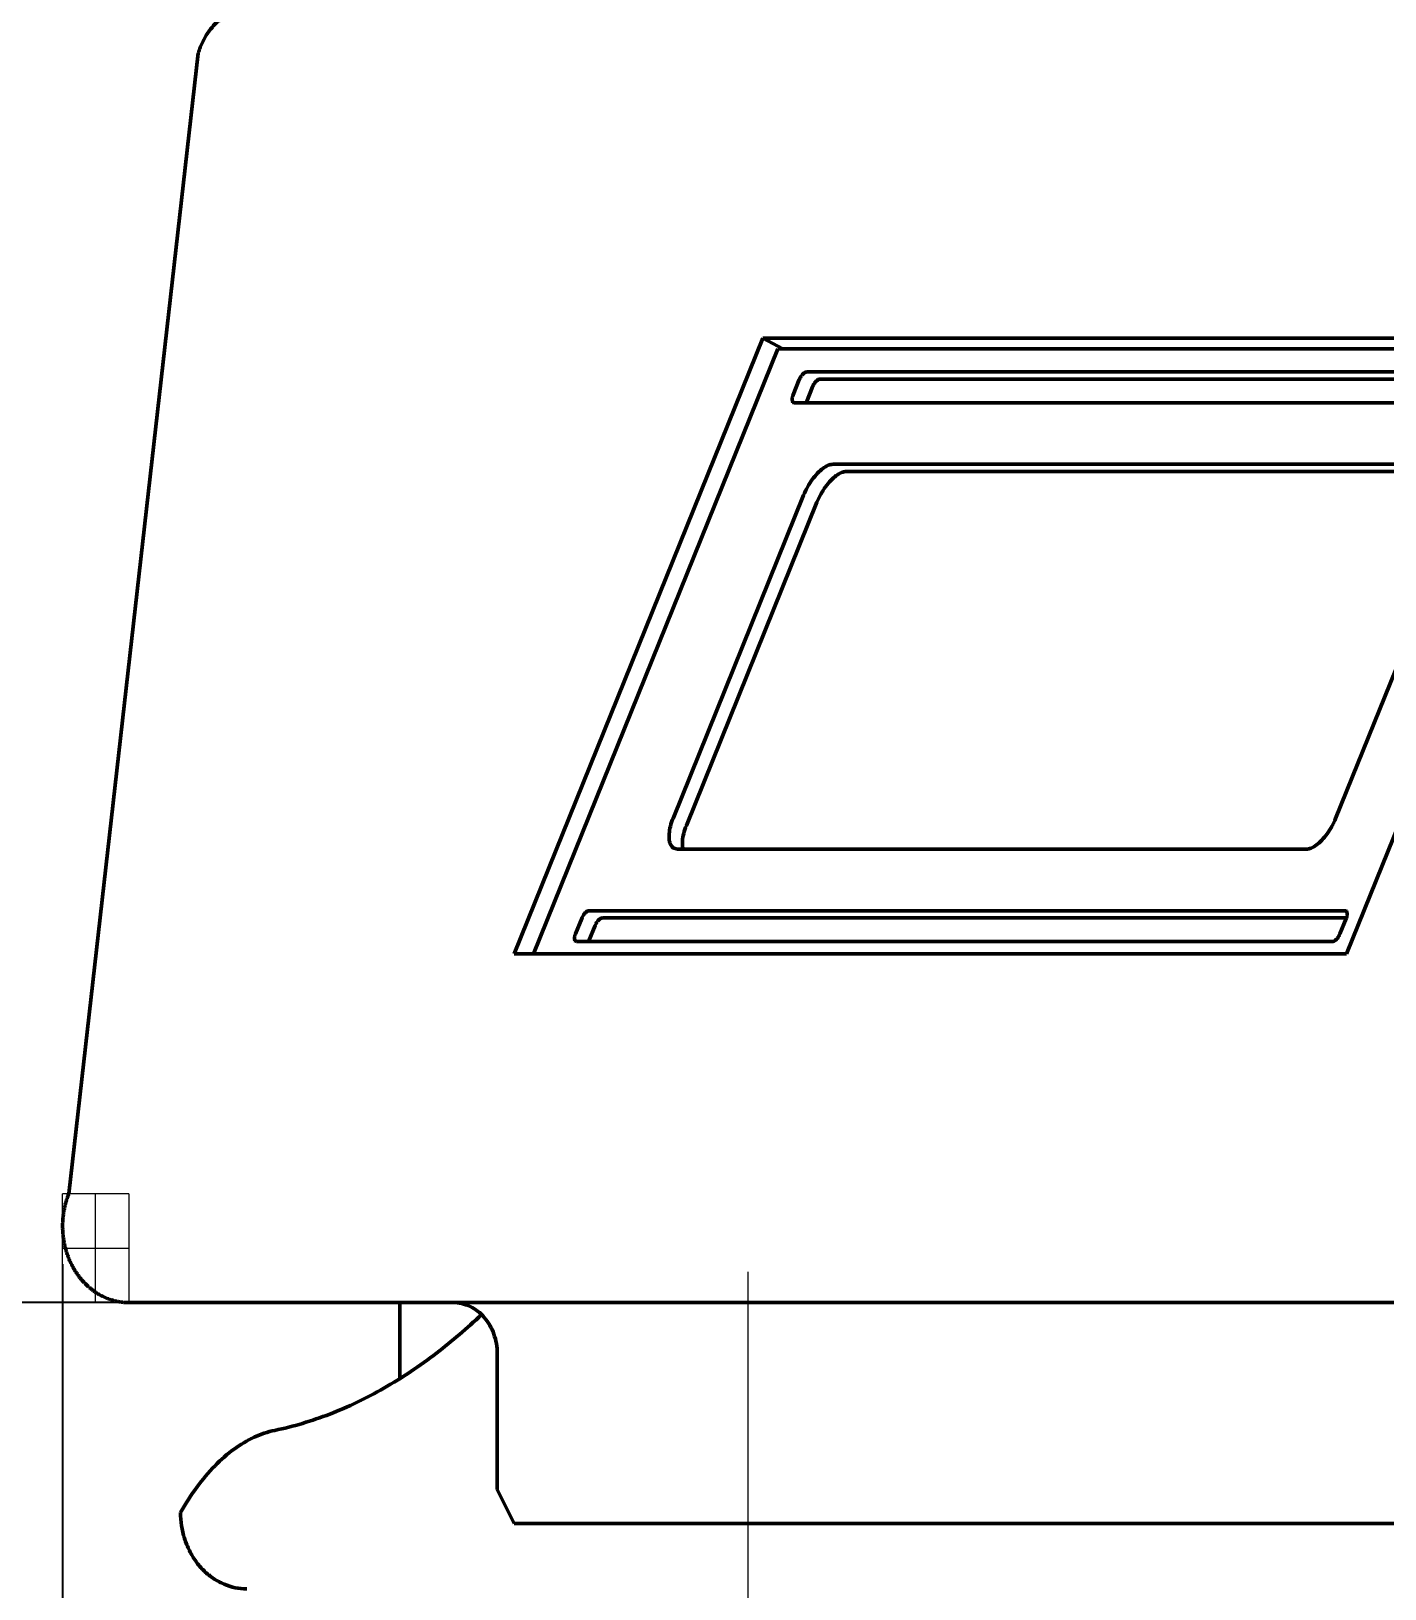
# Model space of a CAD drawing. Header units: inches. Extents: x -2049 to -860, y -317 to 524.
# Drawn here: x -1871.9 to -1818.8, y 69.2 to 130.3 of the extents above; entities that cross this region are included whole.
import ezdxf

# ---------------------------------------------------------------- set-up
doc = ezdxf.new("R2010")
doc.units = ezdxf.units.IN
doc.header["$LTSCALE"] = 2.574606
doc.header["$MEASUREMENT"] = 0
doc.header["$PDMODE"] = 3
doc.header["$PDSIZE"] = 0.3125
doc.linetypes.add('CENTERX2', pattern=[20.32, 12.7, -2.54, 2.54, -2.54])
doc.layers.get('0').update_dxf_attribs({"linetype": 'CONTINUOUS', "lineweight": 50})
doc.layers.get('Defpoints').update_dxf_attribs({"linetype": 'CONTINUOUS'})
doc.layers.add('dim', color=7, linetype='CONTINUOUS', lineweight=9)
doc.layers.add('中心线', color=7, linetype='CENTERX2', lineweight=15)
doc.styles.add('TEXTSTYLE_1', font='gdt', dxfattribs={"width": 0.8})
doc.dimstyles.new('ISO-25$0', dxfattribs={"dimtxt": 5, "dimasz": 5, "dimexe": 1.25, "dimexo": 0.625, "dimtad": 1, "dimdec": 0, "dimlfac": 1.5, "dimdsep": 46, "dimtxsty": 'TEXTSTYLE_1', "dimcen": 2.5, "dimclrd": 256, "dimclre": 256, "dimclrt": 256, "dimadec": 0, "dimazin": 0, "dimtfac": 1, "dimtdec": 0, "dimtmove": 0, "dimatfit": 3, "dimfxl": 1, "dimlwd": 25, "dimarcsym": 0})

# ---------------------------------------------------------------- blocks, each defined once
blk = doc.blocks.new('*D9')
at = {"layer": 'Defpoints', "color": 0, "transparency": 16777216}
for p in [(-1892.971, 80.404), (-1868.106, 80.404), (-1861.14, 52.37)]:
    blk.add_point(p, dxfattribs=at)
at = {"layer": 'dim', "lineweight": -2, "transparency": 16777216}
for p, q in [((-1868.731, 80.404), (-1894.221, 80.404)), ((-1861.765, 52.37), (-1894.221, 52.37))]:
    blk.add_line(p, q, dxfattribs=at)
at = {"layer": 'dim', "lineweight": 25, "transparency": 16777216}
blk.add_line((-1892.971, 57.37), (-1892.971, 75.404), dxfattribs=at)
at = {"layer": 'dim', "transparency": 16777216}
for points in [[(-1893.805, 75.404), (-1892.138, 75.404), (-1892.971, 80.404)], [(-1893.805, 57.37), (-1892.138, 57.37), (-1892.971, 52.37)]]:
    blk.add_solid(points, dxfattribs=at)
at = {"layer": 'dim', "transparency": 16777216, "insert": (-1896.096, 66.16), "char_height": 5, "attachment_point": 5, "rotation": 90, "style": 'TEXTSTYLE_1'}
blk.add_mtext('42', dxfattribs=at)
blk = doc.blocks.new('*D10')
at = {"layer": 'Defpoints', "color": 0, "transparency": 16777216}
for p in [(-1901.66, 131.167), (-1863.362, 131.167), (-1861.14, 52.37)]:
    blk.add_point(p, dxfattribs=at)
at = {"layer": 'dim', "lineweight": -2, "transparency": 16777216}
for p, q in [((-1863.987, 131.167), (-1902.91, 131.167)), ((-1861.765, 52.37), (-1902.91, 52.37))]:
    blk.add_line(p, q, dxfattribs=at)
at = {"layer": 'dim', "lineweight": 25, "transparency": 16777216}
blk.add_line((-1901.66, 57.37), (-1901.66, 126.167), dxfattribs=at)
at = {"layer": 'dim', "transparency": 16777216}
for points in [[(-1902.493, 126.167), (-1900.826, 126.167), (-1901.66, 131.167)], [(-1902.493, 57.37), (-1900.826, 57.37), (-1901.66, 52.37)]]:
    blk.add_solid(points, dxfattribs=at)
at = {"layer": 'dim', "transparency": 16777216, "insert": (-1904.785, 91.769), "char_height": 5, "attachment_point": 5, "rotation": 90, "style": 'TEXTSTYLE_1'}
blk.add_mtext('118', dxfattribs=at)
blk = doc.blocks.new('*D56')
at = {"layer": 'Defpoints', "color": 0, "transparency": 16777216}
for p in [(-1914.719, 141.167), (-1823.491, 141.167), (-1861.14, 52.37)]:
    blk.add_point(p, dxfattribs=at)
at = {"layer": 'dim', "lineweight": -2, "transparency": 16777216}
for p, q in [((-1824.116, 141.167), (-1915.969, 141.167)), ((-1861.765, 52.37), (-1915.969, 52.37))]:
    blk.add_line(p, q, dxfattribs=at)
at = {"layer": 'dim', "lineweight": 25, "transparency": 16777216}
blk.add_line((-1914.719, 57.37), (-1914.719, 136.167), dxfattribs=at)
at = {"layer": 'dim', "transparency": 16777216}
for points in [[(-1915.552, 136.167), (-1913.885, 136.167), (-1914.719, 141.167)], [(-1915.552, 57.37), (-1913.885, 57.37), (-1914.719, 52.37)]]:
    blk.add_solid(points, dxfattribs=at)
at = {"layer": 'dim', "transparency": 16777216, "insert": (-1917.844, 96.174), "char_height": 5, "attachment_point": 5, "rotation": 90, "style": 'TEXTSTYLE_1'}
blk.add_mtext('133', dxfattribs=at)
blk = doc.blocks.new('*D11')
at = {"layer": 'Defpoints', "color": 0, "transparency": 16777216}
for p in [(-1935.102, 391.062), (-1866.354, 391.062), (-1861.14, 52.37)]:
    blk.add_point(p, dxfattribs=at)
at = {"layer": 'dim', "lineweight": -2, "transparency": 16777216}
for p, q in [((-1866.979, 391.062), (-1936.352, 391.062)), ((-1861.765, 52.37), (-1936.352, 52.37))]:
    blk.add_line(p, q, dxfattribs=at)
at = {"layer": 'dim', "lineweight": 25, "transparency": 16777216}
blk.add_line((-1935.102, 57.37), (-1935.102, 386.062), dxfattribs=at)
at = {"layer": 'dim', "transparency": 16777216}
for points in [[(-1935.935, 386.062), (-1934.269, 386.062), (-1935.102, 391.062)], [(-1935.935, 57.37), (-1934.269, 57.37), (-1935.102, 52.37)]]:
    blk.add_solid(points, dxfattribs=at)
at = {"layer": 'dim', "transparency": 16777216, "insert": (-1938.227, 215.995), "char_height": 5, "attachment_point": 5, "rotation": 90, "style": 'TEXTSTYLE_1'}
blk.add_mtext('505', dxfattribs=at)
blk = doc.blocks.new('*D12')
at = {"layer": 'Defpoints', "color": 0, "transparency": 16777216}
for p in [(-1952.08, 431.319), (-1819.684, 431.319), (-1861.14, 52.37)]:
    blk.add_point(p, dxfattribs=at)
at = {"layer": 'dim', "lineweight": -2, "transparency": 16777216}
for p, q in [((-1820.309, 431.319), (-1953.33, 431.319)), ((-1861.765, 52.37), (-1953.33, 52.37))]:
    blk.add_line(p, q, dxfattribs=at)
at = {"layer": 'dim', "lineweight": 25, "transparency": 16777216}
blk.add_line((-1952.08, 57.37), (-1952.08, 426.319), dxfattribs=at)
at = {"layer": 'dim', "transparency": 16777216}
for points in [[(-1952.913, 426.319), (-1951.246, 426.319), (-1952.08, 431.319)], [(-1952.913, 57.37), (-1951.246, 57.37), (-1952.08, 52.37)]]:
    blk.add_solid(points, dxfattribs=at)
at = {"layer": 'dim', "transparency": 16777216, "insert": (-1955.205, 239.896), "char_height": 5, "attachment_point": 5, "rotation": 90, "style": 'TEXTSTYLE_1'}
blk.add_mtext('568', dxfattribs=at)
blk = doc.blocks.new('*D13')
at = {"layer": 'Defpoints', "color": 0, "transparency": 16777216}
for p in [(-1963.756, 471.157), (-1863.479, 471.157), (-1861.14, 52.37)]:
    blk.add_point(p, dxfattribs=at)
at = {"layer": 'dim', "lineweight": -2, "transparency": 16777216}
for p, q in [((-1864.104, 471.157), (-1965.006, 471.157)), ((-1861.765, 52.37), (-1965.006, 52.37))]:
    blk.add_line(p, q, dxfattribs=at)
at = {"layer": 'dim', "lineweight": 25, "transparency": 16777216}
blk.add_line((-1963.756, 57.37), (-1963.756, 466.157), dxfattribs=at)
at = {"layer": 'dim', "transparency": 16777216}
for points in [[(-1964.589, 466.157), (-1962.922, 466.157), (-1963.756, 471.157)], [(-1964.589, 57.37), (-1962.922, 57.37), (-1963.756, 52.37)]]:
    blk.add_solid(points, dxfattribs=at)
at = {"layer": 'dim', "transparency": 16777216, "insert": (-1966.881, 258.643), "char_height": 5, "attachment_point": 5, "rotation": 90, "style": 'TEXTSTYLE_1'}
blk.add_mtext('628', dxfattribs=at)
blk = doc.blocks.new('*D14')
at = {"layer": 'Defpoints', "color": 0, "transparency": 16777216}
for p in [(-1976.246, 472.967), (-1812.48, 472.967), (-1861.14, 52.37)]:
    blk.add_point(p, dxfattribs=at)
at = {"layer": 'dim', "lineweight": -2, "transparency": 16777216}
for p, q in [((-1813.105, 472.967), (-1977.496, 472.967)), ((-1861.765, 52.37), (-1977.496, 52.37))]:
    blk.add_line(p, q, dxfattribs=at)
at = {"layer": 'dim', "lineweight": 25, "transparency": 16777216}
blk.add_line((-1976.246, 57.37), (-1976.246, 467.967), dxfattribs=at)
at = {"layer": 'dim', "transparency": 16777216}
for points in [[(-1977.079, 467.967), (-1975.412, 467.967), (-1976.246, 472.967)], [(-1977.079, 57.37), (-1975.412, 57.37), (-1976.246, 52.37)]]:
    blk.add_solid(points, dxfattribs=at)
at = {"layer": 'dim', "transparency": 16777216, "insert": (-1979.371, 260.651), "char_height": 5, "attachment_point": 5, "rotation": 90, "style": 'TEXTSTYLE_1'}
blk.add_mtext('630', dxfattribs=at)
blk = doc.blocks.new('*D18')
at = {"layer": 'Defpoints', "color": 0, "transparency": 16777216}
for p in [(-1870.712, 82.538), (-1627.555, 78.169), (-1627.555, 14.054)]:
    blk.add_point(p, dxfattribs=at)
at = {"layer": 'dim', "lineweight": -2, "transparency": 16777216}
for p, q in [((-1870.712, 81.913), (-1870.712, 12.804)), ((-1627.555, 77.544), (-1627.555, 12.804))]:
    blk.add_line(p, q, dxfattribs=at)
at = {"layer": 'dim', "lineweight": 25, "transparency": 16777216}
blk.add_line((-1865.712, 14.054), (-1632.555, 14.054), dxfattribs=at)
at = {"layer": 'dim', "transparency": 16777216}
for points in [[(-1865.712, 14.887), (-1865.712, 13.221), (-1870.712, 14.054)], [(-1632.555, 14.887), (-1632.555, 13.221), (-1627.555, 14.054)]]:
    blk.add_solid(points, dxfattribs=at)
at = {"layer": 'dim', "transparency": 16777216, "insert": (-1745.746, 17.179), "char_height": 5, "attachment_point": 5, "style": 'TEXTSTYLE_1'}
blk.add_mtext('365', dxfattribs=at)

msp = doc.modelspace()

# ---------------------------------------------------------------- linework, layer by layer
at = {"color": 7, "linetype": 'Continuous'}
for p, q in [((-1865.381, 129.435), (-1870.46, 84.672)), ((-1843.231, 118.258), (-1852.991, 94.09)), ((-1843.231, 118.258), (-1842.446, 117.835)), ((-1810.565, 118.258), (-1843.231, 118.258)), ((-1820.325, 94.09), (-1810.565, 118.258)), ((-1842.641, 117.835), (-1852.23, 94.09)), ((-1810.736, 117.835), (-1842.641, 117.835)), ((-1811.841, 116.929), (-1841.507, 116.929)), ((-1841.796, 116.627), (-1842.04, 116.023)), ((-1841.273, 116.345), (-1841.517, 115.741)), ((-1811.797, 116.647), (-1840.984, 116.647)), ((-1841.995, 115.721), (-1842.032, 115.73)), ((-1841.995, 115.721), (-1812.329, 115.721)), ((-1815.805, 113.304), (-1840.471, 113.304)), ((-1815.5, 113.022), (-1839.948, 113.022)), ((-1841.626, 112.096), (-1846.75, 99.408)), ((-1820.75, 99.408), (-1815.627, 112.096)), ((-1841.103, 111.814), (-1846.226, 99.126)), ((-1846.571, 98.199), (-1846.715, 98.234)), ((-1846.571, 98.199), (-1821.905, 98.199)), ((-1850.335, 95.48), (-1850.579, 94.876)), ((-1820.381, 95.783), (-1850.047, 95.783)), ((-1820.336, 95.501), (-1849.524, 95.501)), ((-1820.58, 94.876), (-1820.336, 95.48)), ((-1820.381, 95.783), (-1820.345, 95.773)), ((-1849.812, 95.199), (-1850.056, 94.595)), ((-1850.535, 94.574), (-1850.571, 94.583)), ((-1850.535, 94.574), (-1820.869, 94.574)), ((-1852.991, 94.09), (-1820.325, 94.09)), ((-1788.716, 80.404), (-1868.106, 80.404)), ((-1857.474, 80.404), (-1857.474, 77.46)), ((-1853.649, 73.071), (-1853.649, 78.404)), ((-1853.649, 73.071), (-1852.982, 71.738)), ((-1786.785, 71.738), (-1852.982, 71.738))]:
    msp.add_line(p, q, dxfattribs=at)
for centre in [(-1840.891, 115.488), (-1849.43, 94.342)]:
    msp.add_arc(centre, 0.675, 158.00065, 159.79755, dxfattribs=at)
for points, start_tangent, end_tangent in [([(-1865.381, 129.435), (-1865.302, 129.667), (-1865.207, 129.887), (-1865.095, 130.094), (-1864.968, 130.287), (-1864.827, 130.464), (-1864.673, 130.624), (-1864.507, 130.765), (-1864.332, 130.886), (-1864.148, 130.986), (-1863.957, 131.065), (-1863.761, 131.122), (-1863.562, 131.156), (-1863.362, 131.167)], (0.28306, 0.959102), (1, 0)), ([(-1841.796, 116.627), (-1841.736, 116.743), (-1841.661, 116.841), (-1841.581, 116.906), (-1841.507, 116.929)], (0.374454, 0.927246), (1, 0)), ([(-1840.984, 116.647), (-1841.058, 116.624), (-1841.137, 116.559), (-1841.213, 116.462), (-1841.273, 116.345)], (-1, 0), (-0.374454, -0.927246)), ([(-1842.031, 115.73), (-1842.05, 115.744), (-1842.077, 115.809), (-1842.074, 115.906), (-1842.04, 116.023)], (-0.880383, 0.474263), (0.374454, 0.927246)), ([(-1841.626, 112.096), (-1841.476, 112.409), (-1841.292, 112.7), (-1841.085, 112.95), (-1840.87, 113.142), (-1840.661, 113.263), (-1840.471, 113.304)], (0.374454, 0.927246), (1, 0)), ([(-1839.948, 113.022), (-1840.138, 112.981), (-1840.347, 112.86), (-1840.562, 112.668), (-1840.769, 112.419), (-1840.953, 112.127), (-1841.103, 111.814)], (-1, 0), (-0.374454, -0.927246)), ([(-1846.715, 98.234), (-1846.727, 98.241), (-1846.839, 98.362), (-1846.899, 98.553), (-1846.904, 98.803), (-1846.853, 99.094), (-1846.75, 99.408)], (-0.88252, 0.470275), (0.374454, 0.927246)), ([(-1846.226, 99.126), (-1846.33, 98.812), (-1846.381, 98.521), (-1846.376, 98.271), (-1846.362, 98.197)], (-0.374454, -0.927246), (0.24747, -0.968896)), ([(-1820.75, 99.408), (-1820.9, 99.094), (-1821.084, 98.803), (-1821.291, 98.553), (-1821.506, 98.362), (-1821.715, 98.241), (-1821.905, 98.199)], (-0.374454, -0.927246), (-1, 0)), ([(-1850.335, 95.48), (-1850.276, 95.597), (-1850.2, 95.694), (-1850.121, 95.759), (-1850.047, 95.783)], (0.374454, 0.927246), (1, 0)), ([(-1849.524, 95.501), (-1849.597, 95.477), (-1849.677, 95.412), (-1849.752, 95.315), (-1849.812, 95.199)], (-1, 0), (-0.374454, -0.927246)), ([(-1820.345, 95.773), (-1820.326, 95.759), (-1820.299, 95.694), (-1820.302, 95.597)], (0.880383, -0.474263), (-0.173093, -0.984906)), ([(-1820.302, 95.597), (-1820.336, 95.48)], (-0.173093, -0.984906), (-0.374454, -0.927246)), ([(-1850.571, 94.584), (-1850.59, 94.598), (-1850.617, 94.663), (-1850.614, 94.76), (-1850.579, 94.876)], (-0.880383, 0.474263), (0.374454, 0.927246)), ([(-1820.58, 94.876), (-1820.64, 94.76), (-1820.715, 94.663), (-1820.795, 94.598), (-1820.869, 94.574)], (-0.374454, -0.927246), (-1, 0)), ([(-1853.649, 78.404), (-1853.682, 78.795), (-1853.781, 79.17), (-1853.941, 79.516), (-1854.156, 79.818), (-1854.418, 80.067), (-1854.717, 80.252), (-1855.042, 80.366), (-1855.381, 80.404)], (0, 1), (-1, 0)), ([(-1854.271, 79.926), (-1856.031, 78.423), (-1858.101, 77.042), (-1860.223, 76.028), (-1862.381, 75.388)], (-0.726215, -0.687468), (-0.979069, -0.203529)), ([(-1862.381, 75.388), (-1863.189, 75.119), (-1863.973, 74.654), (-1864.724, 74.001), (-1865.429, 73.168), (-1866.077, 72.169)], (-0.979069, -0.203529), (-0.496915, -0.867799)), ([(-1863.479, 69.169), (-1863.931, 69.215), (-1864.368, 69.351), (-1864.779, 69.572), (-1865.149, 69.871), (-1865.469, 70.241), (-1865.728, 70.669), (-1865.92, 71.142), (-1866.037, 71.648), (-1866.077, 72.169)], (-1, 0), (0, 1))]:
    msp.add_spline(points, degree=3, dxfattribs=dict(at, start_tangent=start_tangent, end_tangent=end_tangent))
at = {"color": 0, "linetype": 'CENTERX2', "start_tangent": (-1, 0), "end_tangent": (0.374454, 0.927246)}
msp.add_spline([(-1868.106, 80.404), (-1868.578, 80.454), (-1869.034, 80.602), (-1869.459, 80.843), (-1869.839, 81.169), (-1870.161, 81.569), (-1870.415, 82.029), (-1870.592, 82.535), (-1870.688, 83.07), (-1870.697, 83.617), (-1870.621, 84.157), (-1870.46, 84.672)], degree=3, dxfattribs=at)
at = {"layer": '中心线'}
msp.add_line((-1843.808, 48.912), (-1843.808, 85.256), dxfattribs=at)
at = {"layer": '中心线', "color": 0, "linetype": 'CENTERX2', "ltscale": 0.154249}
for p, q in [((-1870.712, 80.404), (-1870.712, 84.672)), ((-1868.106, 84.672), (-1870.712, 84.672)), ((-1869.409, 80.404), (-1869.409, 84.672)), ((-1868.106, 84.672), (-1868.106, 80.404)), ((-1870.712, 82.538), (-1868.106, 82.538)), ((-1870.712, 80.404), (-1868.106, 80.404))]:
    msp.add_line(p, q, dxfattribs=at)

# ---------------------------------------------------------------- dimensions: what is measured, and where the dimension line sits
at = {"layer": 'dim'}
for base, p2, text, picture, middle in [((-1976.246, 472.967), (-1812.48, 472.967), '630', '*D14', (-1976.246, 260.651)), ((-1963.756, 471.157), (-1863.479, 471.157), '628', '*D13', (-1963.756, 258.643)), ((-1952.08, 431.319), (-1819.684, 431.319), '568', '*D12', (-1952.08, 239.896)), ((-1935.102, 391.062), (-1866.354, 391.062), '505', '*D11', (-1935.102, 215.995)), ((-1914.719, 141.167), (-1823.491, 141.167), '133', '*D56', (-1914.719, 96.174)), ((-1901.66, 131.167), (-1863.362, 131.167), '118', '*D10', (-1901.66, 91.769)), ((-1892.971, 80.404), (-1868.106, 80.404), '42', '*D9', (-1892.971, 66.16))]:
    dim = msp.add_linear_dim(base=base, p1=(-1861.14, 52.37), p2=p2, angle=90, text=text, dimstyle='ISO-25$0', dxfattribs=at)
    dim.commit()
    dim.dimension.update_dxf_attribs({"geometry": picture, "text_midpoint": middle, "dimtype": 160})
dim = msp.add_linear_dim(base=(-1627.555, 14.054), p1=(-1870.712, 82.538), p2=(-1627.555, 78.169), text='365', dimstyle='ISO-25$0', dxfattribs=at)
dim.commit()
dim.dimension.update_dxf_attribs({"geometry": '*D18', "text_midpoint": (-1745.746, 14.054), "dimtype": 160})

doc.saveas('drawing.dxf')
